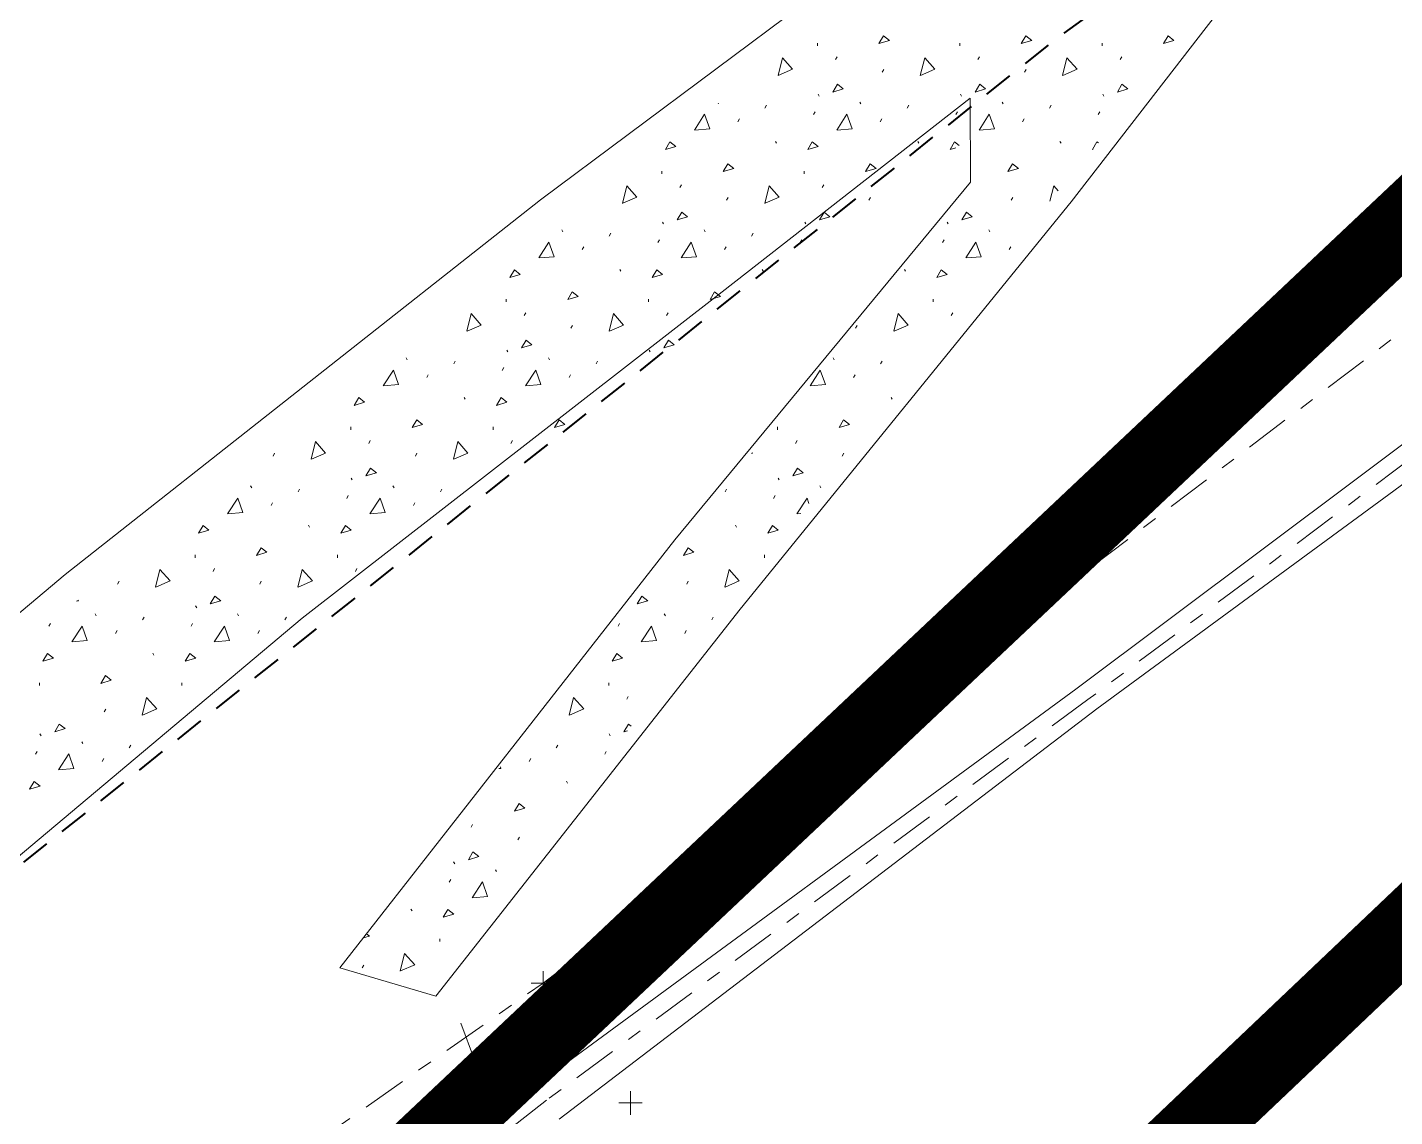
# Model space of a CAD drawing. Header units: metres. Extents: x -703672 to 3951284, y -4124475 to 4104628.
# Drawn here: x 327220.13 to 327256.99, y 4104198.22 to 4104227.59 of the extents above; entities that cross this region are included whole.
import ezdxf

# ---------------------------------------------------------------- set-up
doc = ezdxf.new("R2010")
doc.units = ezdxf.units.M
doc.header["$MEASUREMENT"] = 0
doc.linetypes.add('DGN Style 2', pattern=[1.3283826688107345, 0.7970296012864407, -0.5313530675242938])
doc.linetypes.add('DGN Style 7', pattern=[2.6567653376214695, 1.195544401929661, -0.5313530675242938, 0.3985148006432204, -0.5313530675242938])
for name, color, linetype, lineweight in [('C-ANNO-TEXT', 7, 'Continuous', 25), ('C-PROP-BASE', 2, 'CONLMT', 0), ('C-PROP-CONS(Alpha)', 7, 'DGN Style 2', 40), ('V-ANNO-PATT', 9, 'Continuous', 0), ('V-DTCH-CNTR', 252, 'DGN Style 7', 0), ('V-DTCH-TOP~', 252, 'Continuous', 0), ('V-SITE-WALK', 7, 'Continuous', 0), ('V-STRM-CULV', 3, 'CULVRT', 0)]:
    doc.layers.add(name, color=color, linetype=linetype, lineweight=lineweight)
doc.styles.add('Style-WORKING', font='WORKING.shx')
doc.linetypes.add('CONLMT', pattern='A,0.10417,-0.00902625,[2,dgnlstyle-tsaec.shx,S=4.133597883597883e-05,R=0,X=0,Y=0],-0.00902625', length=0.1222225)
doc.linetypes.add('CULVRT', pattern='A,0.10417,-0.009026500000000007,["C",Style-WORKING,S=0.0078125,R=0,X=-0.002799034118652344,Y=-0.00390625],-0.012933,["P",Style-WORKING,S=0.0078125,R=0,X=-0.002614498138427734,Y=-0.00390625],-0.009026499999999993', length=0.135156)

msp = doc.modelspace()

# ---------------------------------------------------------------- linework, layer by layer
at = {"layer": 'C-ANNO-TEXT', "color": 1, "lineweight": -2, "ltscale": 0.6, "const_width": 2}
for points in [[(327467.2386248326, 4103797.2247401), (327156.8648356255, 4103761.373978369), (326979.0661552008, 4103502.615700151), (326871.4499485465, 4103518.203972804), (326865.2079128604, 4103607.054358139), (326922.9155558757, 4103790.989934454), (327072.6458671009, 4104048.19014053), (327277.7320847269, 4104241.620140299), (327549.8820684357, 4104392.415849384)], [(327554.8350382773, 4104380.16774108), (327275.3480059607, 4104220.406195212), (327093.3818080015, 4104047.583524398), (327001.8950954843, 4103885.810832099), (326940.431142319, 4103781.08774414), (326891.8948100628, 4103650.048591174), (326879.9189725379, 4103599.019840731), (326881.1756962286, 4103522.160821603), (327011.0294437818, 4103497.589092612), (327253.4385069069, 4103456.857713948), (327544.716564442, 4103334.973178718), (327826.9203376779, 4103396.417603671), (327953.6137947738, 4102865.62848762), (328093.7569675464, 4102751.786021037), (328281.8958965763, 4102788.880219985)]]:
    msp.add_lwpolyline(points, dxfattribs=at)
at = {"layer": 'C-PROP-BASE', "linetype": 'ByBlock'}
for p, q in [((327234.0319347311, 4104202.142529525), (327234.0319347311, 4104201.507529525)), ((327234.0319347311, 4104201.824712024), (327233.7144347311, 4104201.824712024)), ((327234.0319347311, 4104201.824712024), (327234.3497522312, 4104201.824712024)), ((327236.3896234702, 4104198.910365867), (327236.3896234702, 4104198.275365867)), ((327236.3896234702, 4104198.592548366), (327236.0721234702, 4104198.592548366)), ((327236.3896234702, 4104198.592548366), (327236.7074409702, 4104198.592548366))]:
    msp.add_line(p, q, dxfattribs=at)
at = {"layer": 'C-PROP-BASE', "color": 251, "linetype": 'DGN Style 7'}
msp.add_lwpolyline([(327108.3599347307, 4104088.360029524), (327122.882934731, 4104104.208712024), (327130.3869347314, 4104112.269712024), (327155.1269347306, 4104136.681712024), (327209.6859347307, 4104184.752712024), (327234.0319347308, 4104201.824712024), (327263.0649347309, 4104223.844712024), (327317.2629347312, 4104265.886712024)], dxfattribs=at)
at = {"layer": 'C-PROP-CONS(Alpha)', "color": 9, "transparency": 33554661, "flags": 128}
msp.add_lwpolyline([(328051.3527000129, 4102748.37939936), (328033.3155557459, 4102763.759859016), (328008.635876491, 4102785.194791595), (328001.0587122234, 4102791.754994317), (327978.7635198684, 4102811.492673358), (327966.1439298082, 4102822.81362133), (327961.8799502737, 4102829.347595384), (327957.057644274, 4102838.760785415), (327950.9142166439, 4102852.447486374), (327944.9108842695, 4102882.46314165), (327922.9503158275, 4102979.617200589), (327922.1960612735, 4102984.074704956), (327896.895254712, 4103096.805002357), (327873.602682129, 4103197.996084934), (327970.2778919048, 4103222.03458913), (327945.2853782952, 4103305.343080384), (327930.2819876203, 4103330.564998057), (327883.5789010234, 4103409.045375251), (327883.5789010235, 4103409.045375251), (327870.9613363898, 4103413.475533437), (327831.8293273544, 4103476.306306486), (327799.6734495071, 4103521.613691107), (327806.6592676204, 4103526.955593927), (327784.9216440988, 4103571.617824119), (327626.2738909589, 4103555.289453546), (327612.5795421994, 4103537.316554541), (327610.912267143, 4103605.482858766), (327464.3899750119, 4103600.408329677), (327376.9287606052, 4103410.137822579), (327521.4700117525, 4103346.727226583), (327528.8281654069, 4103347.647212733), (327568.3287292437, 4103211.27215154), (327234.5934998402, 4103358.397358307), (327245.9429127203, 4103450.162797557), (327247.4057606828, 4103462.282137395), (327240.1466832621, 4103465.304146356), (327209.4846702361, 4103470.912804143), (327163.5775247305, 4103479.173001934), (327097.1773292364, 4103490.791457197), (327094.8037589096, 4103490.336329404), (327087.5669605479, 4103491.465917642), (327077.449539086, 4103494.95888159), (327074.0302851388, 4103496.139353393), (327072.3445527111, 4103496.70369043), (327040.4265800085, 4103507.290822693), (327024.6254833043, 4103509.746641063), (327005.0554566061, 4103511.621346213), (326997.3663593705, 4103513.401218432), (326987.1858611336, 4103509.176851866), (326924.9401869376, 4103516.679666858), (326868.1898380349, 4103514.452095245, -0.4874798272826256), (326842.7291952347, 4103544.504835935), (326855.8128268328, 4103607.653487044), (326872.3549334486, 4103674.829124694), (326885.7849688843, 4103716.963841686), (326897.1820855098, 4103756.392376348), (326911.8079730987, 4103792.562866542), (326942.7784593481, 4103859.495280759), (326985.0309523789, 4103937.170100313), (327038.3759761521, 4104017.339902852), (327049.9699591843, 4104031.93014326), (327093.2772874826, 4104085.216318096), (327121.0561478767, 4104115.05712215), (327147.4927338528, 4104141.109056442), (327201.0579048989, 4104189.950156559), (327247.8236230445, 4104227.241544621), (327274.2756034104, 4104246.458416275), (327310.9052788371, 4104272.189052842), (327338.7507480193, 4104290.682435896), (327394.3822770293, 4104323.718145463), (327454.7797406209, 4104356.193582261), (327554.8217139727, 4104397.588329164), (327560.1573850386, 4104391.696800068), (327629.8959608893, 4104414.015198105), (327759.0313031515, 4104448.398455133), (327757.2739255879, 4104455.165774307), (328107.0540342975, 4104542.510103815), (328119.3380608568, 4104542.510103815), (328124.6483431717, 4104536.17317302), (328129.4254646109, 4104518.549251009), (328131.921990407, 4104503.029638088), (328135.078302787, 4104500.213224401), (328154.085317786, 4104500.667789092), (328149.8985258908, 4104547.783738694), (328149.7745655841, 4104555.824714896), (328168.0966631506, 4104560.116307975), (328180.1971601305, 4104561.571233069), (328186.8764764442, 4104562.389659171), (328203.8937110046, 4104564.517264253), (328194.5649608789, 4104557.623580912), (328191.4437345657, 4104556.202444898), (328187.3603782359, 4104545.719257489), (328182.8253075863, 4104532.763466077), (328181.3393865761, 4104525.839460123), (328180.4385673145, 4104514.508980992), (328180.3416913476, 4104501.519693172), (328182.9952471908, 4104464.369911368), (328121.0450735461, 4104464.115166628), (328089.3117504606, 4104492.939601823), (327768.6929376793, 4104411.193379837), (327762.394272341, 4104435.44831491), (327630.6153729495, 4104402.081270727), (327568.961239384, 4104381.975780278), (327586.7809209799, 4104362.299684941), (327579.7950375145, 4104360.190021981), (327526.9949811692, 4104339.560635842), (327472.178603134, 4104315.449356015), (327377.0616109308, 4104262.394203749), (327337.8150383515, 4104235.453131521), (327331.8477650884, 4104234.203481648), (327216.3820695355, 4104145.337984444), (327178.5929724798, 4104112.042658567), (327136.6371358891, 4104068.619937841), (327133.1617217513, 4104062.073926368), (327081.9927725713, 4104002.304896605), (327197.9125123062, 4103949.973291562), (327165.5484697489, 4103878.060140899), (327236.1839484199, 4103839.517953459), (327385.373955234, 4103849.829860281), (327376.9496945368, 4103947.711745712), (327522.7087312953, 4103959.659207741), (327570.1209276664, 4103966.104005254), (327619.9429955619, 4103970.187781311), (327675.5802737248, 4103972.189662043), (327840.2462419602, 4103985.686872555), (327861.3262067086, 4103740.757760243), (327930.6420660896, 4103742.354851621), (327992.4427256854, 4103748.227855178), (328033.5029494578, 4103744.724846469), (328070.8848923553, 4103745.586155542), (328069.9830035489, 4103756.769478619), (328241.8330771768, 4103770.442215998), (328288.4642937218, 4103241.598537642), (328052.9743225681, 4103223.495877456), (328046.3409570817, 4103208.988679592), (328077.9633670195, 4102853.33535271), (328045.914018165, 4102815.224954779), (328124.4115326538, 4102748.37939936)], format="xyb", dxfattribs=at)
at = {"layer": 'V-ANNO-PATT', "color": 31, "linetype": 'Continuous'}
for p, q in [((327241.432895695, 4104227.164917687, 13.17975735694475), (327241.4336388743, 4104227.089925064, 13.15079575577499)), ((327245.2697418526, 4104227.164917687, 12.0490002816418), (327245.2704850319, 4104227.089925064, 12.02003868047204)), ((327249.1065880102, 4104227.164917687, 10.91824320633886), (327249.1073311894, 4104227.089925064, 10.8892816051691)), ((327241.9180384142, 4104226.722564461, 12.86723928370242), (327241.9598939816, 4104226.797650941, 12.88368257979275)), ((327245.7548845717, 4104226.722564461, 11.73648220839948), (327245.7967401392, 4104226.797650941, 11.7529255044898)), ((327249.5917307292, 4104226.722564461, 10.60572513309653), (327249.6335862968, 4104226.797650941, 10.62216842918685)), ((327243.1771702861, 4104226.380827119, 12.36518209775389), (327243.2191217748, 4104226.455913599, 12.38159712491732)), ((327247.0140164436, 4104226.380827119, 11.23442502245094), (327247.0559679323, 4104226.455913599, 11.25084004961438)), ((327238.7518791363, 4104225.549437262, 13.35071129263481), (327238.7647116526, 4104225.527187699, 13.33840178479979)), ((327241.4473411285, 4104225.789333373, 12.6482770706823), (327241.4762899389, 4104225.739307006, 12.62057185544182)), ((327242.572704921, 4104225.577214067, 12.23532165581044), (327242.6015578102, 4104225.527187699, 12.20764470949685)), ((327245.284187286, 4104225.789333373, 11.51751999537935), (327245.3131360965, 4104225.739307006, 11.48981478013887)), ((327246.4095510785, 4104225.577214067, 11.1045645805075), (327246.4384039678, 4104225.527187699, 11.0768876341939)), ((327249.1210334436, 4104225.789333373, 10.38676292007641), (327249.149982254, 4104225.739307006, 10.35905770483593)), ((327240.014992166, 4104225.414088689, 12.92658387382323), (327240.0569339002, 4104225.489081311, 12.94296580253025)), ((327241.3256934117, 4104225.239981913, 12.47357679306533), (327241.3676449003, 4104225.315068393, 12.48999182022877)), ((327243.8518383235, 4104225.414088689, 11.79582679852029), (327243.8937800577, 4104225.489081311, 11.81220872722731)), ((327245.1625395693, 4104225.239981913, 11.34281971776238), (327245.2044910579, 4104225.315068393, 11.35923474492582)), ((327247.6886844811, 4104225.414088689, 10.66506972321734), (327247.7306262153, 4104225.489081311, 10.68145165192436)), ((327248.9993857268, 4104225.239981913, 10.21206264245944), (327249.0413372155, 4104225.315068393, 10.22847766962288)), ((327239.2870182245, 4104225.048323673, 13.00093758023238), (327239.3289599587, 4104225.123316295, 13.0173195089394)), ((327243.123864382, 4104225.048323673, 11.87018050492944), (327243.1658061162, 4104225.123316295, 11.88656243363646)), ((327246.9607105395, 4104225.048323673, 10.73942342962649), (327247.0026522738, 4104225.123316295, 10.75580535833351)), ((327240.2964044301, 4104224.51492809, 12.49902569509089), (327240.3252573193, 4104224.464901723, 12.4713487487773)), ((327244.1332505877, 4104224.51492809, 11.36826861978794), (327244.1621034769, 4104224.464901723, 11.34059167347434)), ((327247.9700967452, 4104224.51492809, 10.237511544485), (327247.9989496344, 4104224.464901723, 10.2098345981714)), ((327237.2375443347, 4104223.715350937, 13.0940468635522), (327237.238287514, 4104223.640358314, 13.06508526238244)), ((327241.0743904922, 4104223.715350937, 11.96328978824926), (327241.0751336715, 4104223.640358314, 11.93432818707949)), ((327237.7226870537, 4104223.272997711, 12.78152879030988), (327237.7645426212, 4104223.348084191, 12.7979720864002)), ((327241.5595332113, 4104223.272997711, 11.65077171500693), (327241.6013887788, 4104223.348084191, 11.66721501109726)), ((327238.9818189256, 4104222.931260369, 12.27947160436134), (327239.0237704144, 4104223.006346849, 12.29588663152478)), ((327242.8186650832, 4104222.931260369, 11.1487145290584), (327242.8606165719, 4104223.006346849, 11.16512955622183)), ((327246.6555112408, 4104222.931260369, 10.01795745375545), (327246.6974627294, 4104223.006346849, 10.03437248091888)), ((327237.2519897682, 4104222.339766623, 12.56256657728975), (327237.2809385785, 4104222.289740255, 12.53486136204927)), ((327241.0888359257, 4104222.339766623, 11.43180950198681), (327241.117784736, 4104222.289740255, 11.40410428674633)), ((327244.9256820832, 4104222.339766623, 10.30105242668386), (327244.9546308936, 4104222.289740255, 10.27334721144338)), ((327234.540507403, 4104222.127647317, 13.28036823772084), (327234.5693602923, 4104222.077620949, 13.25269129140725)), ((327235.8196408056, 4104221.964521938, 12.84087338043069), (327235.8615825398, 4104222.03951456, 12.85725530913771)), ((327237.1303420513, 4104221.790415163, 12.38786629967279), (327237.1722935399, 4104221.865501643, 12.40428132683622)), ((327238.3773535605, 4104222.127647317, 12.1496111624179), (327238.4062064498, 4104222.077620949, 12.1219342161043)), ((327239.6564869631, 4104221.964521938, 11.71011630512774), (327239.6984286973, 4104222.03951456, 11.72649823383476)), ((327240.9671882088, 4104221.790415163, 11.25710922436984), (327241.0091396974, 4104221.865501643, 11.27352425153327)), ((327244.8040343663, 4104221.790415163, 10.12635214906689), (327244.845985855, 4104221.865501643, 10.14276717623033)), ((327246.0510458756, 4104222.127647317, 9.888097011812008), (327246.0798987649, 4104222.077620949, 9.86042006549841)), ((327235.0916668641, 4104221.598756922, 12.91522708683983), (327235.1336085983, 4104221.673749544, 12.93160901554685)), ((327238.9285130216, 4104221.598756922, 11.78447001153689), (327238.9704547558, 4104221.673749544, 11.80085194024391)), ((327246.6022053367, 4104221.598756922, 9.522955860930999), (327246.6441470709, 4104221.673749544, 9.539337789638019)), ((327236.1010530697, 4104221.06536134, 12.41331520169834), (327236.1299059589, 4104221.015334973, 12.38563825538475)), ((327239.9378992272, 4104221.06536134, 11.2825581263954), (327239.9667521165, 4104221.015334973, 11.2548811800818)), ((327243.7747453848, 4104221.06536134, 10.15180105109245), (327243.803598274, 4104221.015334973, 10.12412410477885)), ((327233.0421929742, 4104220.265784186, 13.00833637015965), (327233.0429361535, 4104220.190791564, 12.97937476898989)), ((327236.8790391317, 4104220.265784186, 11.87757929485671), (327236.879782311, 4104220.190791564, 11.84861769368695)), ((327244.5527314468, 4104220.265784186, 9.616065144250818), (327244.5534746261, 4104220.190791564, 9.587103543081057)), ((327233.5273356933, 4104219.823430961, 12.69581829691733), (327233.5691912608, 4104219.898517441, 12.71226159300765)), ((327237.3641818508, 4104219.823430961, 11.56506122161439), (327237.4060374183, 4104219.898517441, 11.58150451770471)), ((327245.0378741659, 4104219.823430961, 9.303547071008495), (327245.0797297334, 4104219.898517441, 9.319990367098818)), ((327234.7864675652, 4104219.481693618, 12.19376111096879), (327234.8284190539, 4104219.556780098, 12.21017613813223)), ((327242.4601598803, 4104219.481693618, 9.932246960362903), (327242.502111369, 4104219.556780098, 9.948661987526336)), ((327233.0566384077, 4104218.890199872, 12.4768560838972), (327233.0855872181, 4104218.840173505, 12.44915086865673)), ((327236.8934845653, 4104218.890199872, 11.34609900859426), (327236.9224333756, 4104218.840173505, 11.31839379335378)), ((327230.3451560425, 4104218.678080566, 13.1946577443283), (327230.3740089318, 4104218.628054199, 13.1669807980147)), ((327231.6242894452, 4104218.514955188, 12.75516288703815), (327231.6662311794, 4104218.58994781, 12.77154481574516)), ((327234.1820022001, 4104218.678080566, 12.06390066902534), (327234.2108550894, 4104218.628054199, 12.03622372271175)), ((327235.4611356027, 4104218.514955188, 11.62440581173519), (327235.5030773369, 4104218.58994781, 11.64078774044221)), ((327241.8556945152, 4104218.678080566, 9.802386518419453), (327241.8845474044, 4104218.628054199, 9.774709572105856)), ((327243.1348279177, 4104218.514955188, 9.362891661129304), (327243.1767696519, 4104218.58994781, 9.379273589836323)), ((327230.8963155036, 4104218.149190172, 12.82951659344729), (327230.9382572378, 4104218.224182794, 12.84589852215431)), ((327232.9349906908, 4104218.340848413, 12.30215580628024), (327232.9769421795, 4104218.415934893, 12.31857083344367)), ((327234.7331616611, 4104218.149190172, 11.69875951814434), (327234.7751033953, 4104218.224182794, 11.71514144685136)), ((327242.4068539762, 4104218.149190172, 9.437245367538452), (327242.4487957104, 4104218.224182794, 9.453627296245465)), ((327231.9057017093, 4104217.61579459, 12.3276047083058), (327231.9345545985, 4104217.565768222, 12.2999277619922)), ((327243.4162401818, 4104217.61579459, 8.935333482396956), (327243.4428000717, 4104217.569743922, 8.909856080798434)), ((327228.8468416138, 4104216.816217436, 12.92262587676711), (327228.8475847931, 4104216.741224813, 12.89366427559735)), ((327232.6836877713, 4104216.816217436, 11.79186880146416), (327232.6844309506, 4104216.741224813, 11.7629072002944)), ((327240.3573800864, 4104216.816217436, 9.530354650858271), (327240.3581232656, 4104216.741224813, 9.50139304968851)), ((327229.3319843328, 4104216.37386421, 12.61010780352478), (327229.3738399003, 4104216.44895069, 12.62655109961511)), ((327233.1688304904, 4104216.37386421, 11.47935072822184), (327233.2106860579, 4104216.44895069, 11.49579402431216)), ((327240.8425228054, 4104216.37386421, 9.217836577615948), (327240.8843783729, 4104216.44895069, 9.234279873706264)), ((327226.7542700472, 4104216.032126868, 13.23880769287919), (327226.7962215359, 4104216.107213348, 13.25522272004262)), ((327230.5911162047, 4104216.032126868, 12.10805061757625), (327230.6330676934, 4104216.107213348, 12.12446564473969)), ((327242.1016546774, 4104216.032126868, 8.715779391667404), (327242.1436061661, 4104216.107213348, 8.732194418830844)), ((327226.1498046821, 4104215.228513815, 13.10894725093575), (327226.1786575713, 4104215.178487448, 13.08127030462215)), ((327228.8612870472, 4104215.440633122, 12.39114559050466), (327228.8902358576, 4104215.390606754, 12.36344037526418)), ((327229.9866508396, 4104215.228513815, 11.9781901756328), (327230.0155037289, 4104215.178487448, 11.95051322931921)), ((327240.3718255198, 4104215.440633122, 8.998874364595821), (327240.4007743302, 4104215.390606754, 8.971169149355347)), ((327241.4971893122, 4104215.228513815, 8.585918949723961), (327241.5260422015, 4104215.178487448, 8.558242003410363)), ((327227.4289380847, 4104215.065388438, 12.66945239364559), (327227.4708798189, 4104215.14038106, 12.68583432235261)), ((327228.7396393304, 4104214.891281663, 12.21644531288769), (327228.7815908191, 4104214.966368143, 12.23286034005113)), ((327231.2657842422, 4104215.065388438, 11.53869531834265), (327231.3077259765, 4104215.14038106, 11.55507724704967)), ((327238.9394765573, 4104215.065388438, 9.277181167736757), (327238.9814182915, 4104215.14038106, 9.293563096443776)), ((327240.250177803, 4104214.891281663, 8.824174086978857), (327240.2921292917, 4104214.966368143, 8.84058911414229)), ((327226.7009641432, 4104214.699623423, 12.74380610005474), (327226.7429058774, 4104214.774616044, 12.76018802876176)), ((327230.5378103007, 4104214.699623423, 11.6130490247518), (327230.5797520349, 4104214.774616044, 11.62943095345882)), ((327227.7103503488, 4104214.16622784, 12.24189421491324), (327227.739203238, 4104214.116201473, 12.21421726859965)), ((327239.2208888215, 4104214.16622784, 8.84962298900441), (327239.2497417107, 4104214.116201473, 8.821946042690811)), ((327224.6514902533, 4104213.366650686, 12.83691538337456), (327224.6522334326, 4104213.291658064, 12.8079537822048)), ((327228.4883364109, 4104213.366650686, 11.70615830807161), (327228.4890795902, 4104213.291658064, 11.67719670690185)), ((327239.9988748835, 4104213.366650686, 8.313887082162779), (327239.9996180627, 4104213.291658064, 8.284925480993017)), ((327225.1366329724, 4104212.92429746, 12.52439731013224), (327225.1784885399, 4104212.99938394, 12.54084060622256)), ((327228.97347913, 4104212.92429746, 11.39364023482929), (327229.0153346974, 4104212.99938394, 11.41008353091961)), ((327222.5589186868, 4104212.582560118, 13.15309719948665), (327222.6008701755, 4104212.657646598, 13.16951222665008)), ((327226.3957648444, 4104212.582560118, 12.0223401241837), (327226.437716333, 4104212.657646598, 12.03875515134713)), ((327237.9063033169, 4104212.582560118, 8.630068898274864), (327237.9482548056, 4104212.657646598, 8.646483925438297)), ((327224.6659356868, 4104211.991066372, 12.30543509711212), (327224.6948844972, 4104211.941040005, 12.27772988187164)), ((327220.7074418124, 4104211.441714913, 13.2614918947981), (327220.749393301, 4104211.516801393, 13.27790692196153)), ((327221.9544533217, 4104211.778947066, 13.0232367575432), (327221.983306211, 4104211.728920699, 12.9955598112296)), ((327223.2335867243, 4104211.615821688, 12.58374190025305), (327223.2755284585, 4104211.69081431, 12.60012382896007)), ((327224.5442879699, 4104211.441714913, 12.13073481949515), (327224.5862394586, 4104211.516801393, 12.14714984665859)), ((327225.7912994793, 4104211.778947066, 11.89247968224026), (327225.8201523685, 4104211.728920699, 11.86480273592666)), ((327227.0704328818, 4104211.615821688, 11.45298482495011), (327227.112374616, 4104211.69081431, 11.46936675365712)), ((327236.0548264426, 4104211.441714913, 8.73846359358631), (327236.0967779313, 4104211.516801393, 8.754878620749743)), ((327237.3018379518, 4104211.778947066, 8.500208456331421), (327237.3306908411, 4104211.728920699, 8.472531510017824)), ((327238.5809713544, 4104211.615821688, 8.060713599041264), (327238.6229130886, 4104211.69081431, 8.077095527748284)), ((327222.5056127827, 4104211.250056672, 12.6580956066622), (327222.5475545169, 4104211.325049294, 12.67447753536921)), ((327226.3424589402, 4104211.250056672, 11.52733853135925), (327226.3844006745, 4104211.325049294, 11.54372046006627)), ((327237.8529974128, 4104211.250056672, 8.135067305450413), (327237.8949391471, 4104211.325049294, 8.151449234157432)), ((327223.5149989884, 4104210.71666109, 12.1561837215207), (327223.5438518776, 4104210.666634723, 12.12850677520711)), ((327220.4561388929, 4104209.917083936, 12.75120488998202), (327220.4568820721, 4104209.842091314, 12.72224328881226)), ((327224.2929850504, 4104209.917083936, 11.62044781467907), (327224.2937282297, 4104209.842091314, 11.59148621350931)), ((327235.8035235231, 4104209.917083936, 8.228176588770232), (327235.8042667023, 4104209.842091314, 8.19921498760047)), ((327236.2886662421, 4104209.47473071, 7.915658515527916), (327236.3305218096, 4104209.54981719, 7.932101811618232)), ((327222.2004134839, 4104209.132993368, 11.93662963079115), (327222.2423649726, 4104209.208079848, 11.95304465795459)), ((327220.4705843264, 4104208.541499622, 12.21972460371957), (327220.4995331367, 4104208.491473255, 12.1920193884791)), ((327221.5959481188, 4104208.329380316, 11.80676918884771), (327221.624801008, 4104208.279353949, 11.77909224253411)), ((327222.8750815213, 4104208.166254938, 11.36727433155756), (327222.9170232555, 4104208.24124756, 11.38365626026458)), ((327234.385619994, 4104208.166254938, 7.975003105648717), (327234.4275617282, 4104208.24124756, 7.991385034355737)), ((327235.8179689565, 4104208.541499622, 7.696696302507782), (327235.846917767, 4104208.491473255, 7.668991087267301)), ((327220.3489366095, 4104207.992148162, 12.04502432610261), (327220.3908880982, 4104208.067234642, 12.06143935326604)), ((327235.6963212398, 4104207.992148162, 7.521996024890818), (327235.7382727284, 4104208.067234642, 7.538411052054251))]:
    msp.add_line(p, q, dxfattribs=at)
at = {"layer": 'V-ANNO-PATT', "linetype": 'Continuous'}
for p, q in [((327222.1471075799, 4104207.800489922, 11.4416280379667), (327222.1890493141, 4104207.875482543, 11.45800996667372)), ((327233.6576460525, 4104207.800489922, 8.049356812057866), (327233.6995877867, 4104207.875482543, 8.065738740764886)), ((327234.6670322582, 4104207.267094339, 7.54744492691637), (327234.6958851474, 4104207.217067972, 7.519767980602779)), ((327232.0933148817, 4104206.02516396, 7.829948022135362), (327232.1351704492, 4104206.10025044, 7.846391318225685)), ((327233.3524467536, 4104205.683426618, 7.327890836186825), (327233.3943982424, 4104205.758513098, 7.344305863350257)), ((327231.6226175961, 4104205.091932871, 7.610985809115235), (327231.6515664065, 4104205.041906504, 7.583280593874761)), ((327232.7479813885, 4104204.879813565, 7.198030394243375), (327232.7768342778, 4104204.829787198, 7.170353447929784)), ((327231.5009698793, 4104204.542581412, 7.436285531498271), (327231.5429213679, 4104204.617667892, 7.452700558661704)), ((327230.4716808977, 4104203.817527589, 7.46173443352383), (327230.5005337869, 4104203.767501222, 7.434057487210232)), ((327231.2496669597, 4104203.017950435, 6.925998526682193), (327231.250410139, 4104202.942957813, 6.897036925512431)), ((327229.1570953932, 4104202.233859867, 7.242180342794278), (327229.1990468819, 4104202.308946347, 7.258595369957717))]:
    msp.add_line(p, q, dxfattribs=at)
at = {"layer": 'V-ANNO-PATT', "color": 31, "linetype": 'Continuous', "extrusion": (0.2653267760600693, -0.3450589891653407, 0.9002977262560221), "flags": 128}
for points, elevation in [([(2761198.202644484, 2749608.674048682), (2761198.427805489, 2749608.773691902), (2761198.476346448, 2749608.557063707), (2761198.202644484, 2749608.674048682)], -1329362.696742359), ([(2761201.244260428, 2749606.076247218), (2761201.469421433, 2749606.17589044), (2761201.517962393, 2749605.959262243), (2761201.244260428, 2749606.076247218)], -1329362.696742361), ([(2761204.285876372, 2749603.478445754), (2761204.511037378, 2749603.578088975), (2761204.559578337, 2749603.361460778), (2761204.285876372, 2749603.478445754)], -1329362.696742364), ([(2761194.940702738, 2749607.461494888), (2761195.165863743, 2749607.561138108), (2761195.214404702, 2749607.344509912), (2761194.940702738, 2749607.461494888)], -1329362.696742356), ([(2761192.774103609, 2749608.477137376), (2761192.999264615, 2749608.576780599), (2761193.047805573, 2749608.360152401), (2761192.774103609, 2749608.477137376)], -1329362.696742356), ([(2761195.815719554, 2749605.879335911), (2761196.040880559, 2749605.978979134), (2761196.089421518, 2749605.762350937), (2761195.815719554, 2749605.879335911)], -1329362.696742358), ([(2761198.857335498, 2749603.281534447), (2761199.082496503, 2749603.38117767), (2761199.131037462, 2749603.164549471), (2761198.857335498, 2749603.281534447)], -1329362.696742361), ([(2761189.512161862, 2749607.264583581), (2761189.737322868, 2749607.364226803), (2761189.785863827, 2749607.147598606), (2761189.512161862, 2749607.264583581)], -1329362.696742354), ([(2761195.59539375, 2749602.068980654), (2761195.820554756, 2749602.168623873), (2761195.869095716, 2749601.951995678), (2761195.59539375, 2749602.068980654)], -1329362.69674236), ([(2761187.345562734, 2749608.280226071), (2761187.570723739, 2749608.379869291), (2761187.619264699, 2749608.163241096), (2761187.345562734, 2749608.280226071)], -1329362.696742353), ([(2761190.387178678, 2749605.682424607), (2761190.612339684, 2749605.782067826), (2761190.660880643, 2749605.565439633), (2761190.387178678, 2749605.682424607)], -1329362.696742356), ([(2761181.042005043, 2749609.66547374), (2761181.267166049, 2749609.76511696), (2761181.315707007, 2749609.548488766), (2761181.042005043, 2749609.66547374)], -1329362.696742349), ([(2761184.083620988, 2749607.067672275), (2761184.308781995, 2749607.167315496), (2761184.357322953, 2749606.950687301), (2761184.083620988, 2749607.067672275)], -1329362.696742351), ([(2761181.917021859, 2749608.083314765), (2761182.142182865, 2749608.182957987), (2761182.190723824, 2749607.966329791), (2761181.917021859, 2749608.083314765)], -1329362.696742349), ([(2761184.958637803, 2749605.485513301), (2761185.183798809, 2749605.585156522), (2761185.232339768, 2749605.368528326), (2761184.958637803, 2749605.485513301)], -1329362.696742352), ([(2761191.041869692, 2749600.289910372), (2761191.267030697, 2749600.389553593), (2761191.315571656, 2749600.172925397), (2761191.041869692, 2749600.289910372)], -1329362.696742358), ([(2761175.61346417, 2749609.468562436), (2761175.838625175, 2749609.568205655), (2761175.887166134, 2749609.351577459), (2761175.61346417, 2749609.468562436)], -1329362.696742347), ([(2761178.655080114, 2749606.870760971), (2761178.880241119, 2749606.970404191), (2761178.928782077, 2749606.753775995), (2761178.655080114, 2749606.870760971)], -1329362.696742349), ([(2761187.779927947, 2749599.077356577), (2761188.005088952, 2749599.1769998), (2761188.05362991, 2749598.960371602), (2761187.779927947, 2749599.077356577)], -1329362.696742357), ([(2761176.488480984, 2749607.88640346), (2761176.71364199, 2749607.986046681), (2761176.762182949, 2749607.769418486), (2761176.488480984, 2749607.88640346)], -1329362.696742347), ([(2761185.613328817, 2749600.092999067), (2761185.838489824, 2749600.192642288), (2761185.887030782, 2749599.976014093), (2761185.613328817, 2749600.092999067)], -1329362.696742356), ([(2761170.184923294, 2749609.27165113), (2761170.4100843, 2749609.371294351), (2761170.458625259, 2749609.154666156), (2761170.184923294, 2749609.27165113)], -1329362.696742343), ([(2761173.226539239, 2749606.673849666), (2761173.451700244, 2749606.773492887), (2761173.500241203, 2749606.556864689), (2761173.226539239, 2749606.673849666)], -1329362.696742346), ([(2761182.351387071, 2749598.880445272), (2761182.576548077, 2749598.980088493), (2761182.625089036, 2749598.763460297), (2761182.351387071, 2749598.880445272)], -1329362.696742353), ([(2761171.05994011, 2749607.689492155), (2761171.285101116, 2749607.789135376), (2761171.333642075, 2749607.572507179), (2761171.05994011, 2749607.689492155)], -1329362.696742345)]:
    msp.add_lwpolyline(points, dxfattribs=dict(at, elevation=elevation))
at = {"layer": 'V-ANNO-PATT', "color": 31, "linetype": 'Continuous', "extrusion": (0.2653267761598677, -0.3450589890692954, 0.9002977262634221), "elevation": -1329362.696315506, "flags": 128}
msp.add_lwpolyline([(2761195.52400595, 2749609.760694008), (2761195.907134452, 2749610.100877725), (2761195.935663419, 2749609.644635839), (2761195.532265654, 2749609.757584781)], dxfattribs=at)
at = {"layer": 'V-ANNO-PATT', "color": 31, "linetype": 'Continuous', "extrusion": (0.2653267761598727, -0.3450589890692912, 0.9002977262634221), "flags": 128}
for points, elevation in [([(2761198.565621939, 2749607.162892506), (2761198.94875044, 2749607.503076223), (2761198.977279406, 2749607.046834336), (2761198.573881642, 2749607.159783278)], -1329362.696315489), ([(2761201.607237883, 2749604.56509104), (2761201.990366385, 2749604.905274758), (2761202.01889535, 2749604.449032871), (2761201.615497587, 2749604.561981814)], -1329362.696315491), ([(2761193.137081063, 2749606.9659812), (2761193.520209565, 2749607.306164919), (2761193.548738532, 2749606.849923032), (2761193.145340767, 2749606.962871973)], -1329362.696315487), ([(2761187.708540189, 2749606.769069897), (2761188.09166869, 2749607.109253614), (2761188.120197658, 2749606.653011729), (2761187.716799892, 2749606.765960671)], -1329362.696315486), ([(2761193.791772075, 2749601.573466967), (2761194.174900576, 2749601.913650684), (2761194.203429544, 2749601.457408797), (2761193.800031779, 2749601.570357738)], -1329362.696315489), ([(2761179.238383371, 2749609.169960058), (2761179.621511872, 2749609.510143774), (2761179.650040839, 2749609.053901888), (2761179.246643073, 2749609.166850831)], -1329362.696315481), ([(2761182.279999314, 2749606.572158593), (2761182.663127816, 2749606.912342311), (2761182.691656783, 2749606.456100425), (2761182.288259017, 2749606.569049366)], -1329362.696315484), ([(2761173.809842496, 2749608.973048755), (2761174.192970999, 2749609.313232471), (2761174.221499966, 2749608.856990586), (2761173.818102201, 2749608.969939527)], -1329362.69631548), ([(2761176.851458439, 2749606.375247288), (2761177.234586941, 2749606.715431005), (2761177.263115908, 2749606.25918912), (2761176.859718144, 2749606.372138063)], -1329362.696315482), ([(2761185.97630627, 2749598.581842894), (2761186.359434771, 2749598.92202661), (2761186.387963738, 2749598.465784725), (2761185.984565973, 2749598.578733666)], -1329362.696315488), ([(2761171.422917565, 2749606.178335985), (2761171.806046067, 2749606.518519703), (2761171.834575033, 2749606.062277816), (2761171.43117727, 2749606.17522676)], -1329362.69631548), ([(2761180.547765395, 2749598.384931589), (2761180.930893896, 2749598.725115306), (2761180.959422864, 2749598.268873419), (2761180.556025099, 2749598.381822363)], -1329362.696315487)]:
    msp.add_lwpolyline(points, dxfattribs=dict(at, elevation=elevation))
at = {"layer": 'V-ANNO-PATT', "color": 31, "linetype": 'Continuous', "extrusion": (0.2653267767861469, -0.3450589883311567, 0.9002977263617592), "flags": 128}
for points, elevation in [([(2761196.428400755, 2749608.362189354), (2761196.653637802, 2749608.46176763), (2761196.702178761, 2749608.245139434), (2761196.428400755, 2749608.362189354)], -1329362.693081072), ([(2761199.470016693, 2749605.764387884), (2761199.695253739, 2749605.863966158), (2761199.743794699, 2749605.647337963), (2761199.470016693, 2749605.764387884)], -1329362.693081072), ([(2761202.511632632, 2749603.166586412), (2761202.736869678, 2749603.266164688), (2761202.785410638, 2749603.049536492), (2761202.511632632, 2749603.166586412)], -1329362.693081072), ([(2761190.99985988, 2749608.165278062), (2761191.225096927, 2749608.264856337), (2761191.273637886, 2749608.04822814), (2761190.99985988, 2749608.165278062)], -1329362.693081076), ([(2761194.041475818, 2749605.56747659), (2761194.266712865, 2749605.667054865), (2761194.315253824, 2749605.450426669), (2761194.041475818, 2749605.56747659)], -1329362.693081076), ([(2761197.083091758, 2749602.969675119), (2761197.308328804, 2749603.069253395), (2761197.356869763, 2749602.852625198), (2761197.083091758, 2749602.969675119)], -1329362.693081076), ([(2761185.571319006, 2749607.968366769), (2761185.796556052, 2749608.067945043), (2761185.84509701, 2749607.851316848), (2761185.571319006, 2749607.968366769)], -1329362.69308108), ([(2761188.612934943, 2749605.370565296), (2761188.83817199, 2749605.470143572), (2761188.886712948, 2749605.253515376), (2761188.612934943, 2749605.370565296)], -1329362.693081079), ([(2761180.14277813, 2749607.771455474), (2761180.368015177, 2749607.871033751), (2761180.416556136, 2749607.654405554), (2761180.14277813, 2749607.771455474)], -1329362.693081082), ([(2761189.267625944, 2749599.97805106), (2761189.492862992, 2749600.077629336), (2761189.54140395, 2749599.86100114), (2761189.267625944, 2749599.97805106)], -1329362.693081082), ([(2761174.714237255, 2749607.574544181), (2761174.939474302, 2749607.674122457), (2761174.988015261, 2749607.45749426), (2761174.714237255, 2749607.574544181)], -1329362.693081086), ([(2761183.83908507, 2749599.781139768), (2761184.064322116, 2749599.880718043), (2761184.112863075, 2749599.664089847), (2761183.83908507, 2749599.781139768)], -1329362.693081086), ([(2761169.285696379, 2749607.377632888), (2761169.510933427, 2749607.477211165), (2761169.559474385, 2749607.260582967), (2761169.285696379, 2749607.377632888)], -1329362.693081089)]:
    msp.add_lwpolyline(points, dxfattribs=dict(at, elevation=elevation))
at = {"layer": 'V-ANNO-PATT', "color": 31, "linetype": 'Continuous', "extrusion": (0.2653267763748129, -0.3450589890682731, 0.9002977262004672), "flags": 128}
for points, elevation in [([(2761192.841538618, 2749609.990071828), (2761193.31795462, 2749610.178644555), (2761193.188754325, 2749609.740205478), (2761192.848306214, 2749609.984291719)], -1329362.696240971), ([(2761181.984456869, 2749609.596249224), (2761182.46087287, 2749609.784821951), (2761182.331672576, 2749609.346382874), (2761181.991224464, 2749609.590469116)], -1329362.696240969), ([(2761176.555915993, 2749609.399337922), (2761177.032331996, 2749609.587910649), (2761176.9031317, 2749609.149471574), (2761176.562683588, 2749609.393557814)], -1329362.696240968), ([(2761179.597531937, 2749606.801536457), (2761180.073947938, 2749606.990109183), (2761179.944747643, 2749606.551670106), (2761179.60429953, 2749606.795756347)], -1329362.696240969), ([(2761171.127375118, 2749609.202426621), (2761171.60379112, 2749609.390999347), (2761171.474590826, 2749608.952560269), (2761171.134142714, 2749609.196646512)], -1329362.696240967), ([(2761174.16899106, 2749606.604625154), (2761174.645407062, 2749606.79319788), (2761174.516206767, 2749606.354758803), (2761174.175758656, 2749606.598845045)], -1329362.696240969)]:
    msp.add_lwpolyline(points, dxfattribs=dict(at, elevation=elevation))
at = {"layer": 'V-ANNO-PATT', "color": 31, "linetype": 'Continuous', "extrusion": (0.2653267763748128, -0.345058989068276, 0.9002977262004663), "flags": 128}
for points, elevation in [([(2761195.883154545, 2749607.392270369), (2761196.359570548, 2749607.580843097), (2761196.230370252, 2749607.14240402), (2761195.889922142, 2749607.386490262)], -1329362.696240985), ([(2761198.924770488, 2749604.794468903), (2761199.40118649, 2749604.983041632), (2761199.271986196, 2749604.544602554), (2761198.931538084, 2749604.788688796)], -1329362.696240986), ([(2761190.454613672, 2749607.195359068), (2761190.931029674, 2749607.383931795), (2761190.801829379, 2749606.945492719), (2761190.461381268, 2749607.18957896)], -1329362.696240984), ([(2761196.537845557, 2749601.999756136), (2761197.014261559, 2749602.188328862), (2761196.885061264, 2749601.749889785), (2761196.544613153, 2749601.993976028)], -1329362.696240987), ([(2761185.026072797, 2749606.998447767), (2761185.502488799, 2749607.187020492), (2761185.373288503, 2749606.748581417), (2761185.032840393, 2749606.992667658)], -1329362.696240983), ([(2761191.109304682, 2749601.802844832), (2761191.585720684, 2749601.99141756), (2761191.456520388, 2749601.552978483), (2761191.116072277, 2749601.797064726)], -1329362.696240986), ([(2761183.293838874, 2749598.811220763), (2761183.770254877, 2749598.99979349), (2761183.641054581, 2749598.561354412), (2761183.30060647, 2749598.805440654)], -1329362.696240985)]:
    msp.add_lwpolyline(points, dxfattribs=dict(at, elevation=elevation))
at = {"layer": 'V-ANNO-PATT', "color": 31, "linetype": 'Continuous', "extrusion": (0.2653267760600644, -0.3450589891653383, 0.9002977262560244), "flags": 128}
for points, elevation in [([(2761191.899086779, 2749610.059296374), (2761192.124247785, 2749610.158939596), (2761192.172788743, 2749609.942311399), (2761191.899086779, 2749610.059296374)], -1329362.696742345), ([(2761186.470545904, 2749609.86238507), (2761186.69570691, 2749609.962028289), (2761186.744247869, 2749609.745400094), (2761186.470545904, 2749609.86238507)], -1329362.696742342)]:
    msp.add_lwpolyline(points, dxfattribs=dict(at, elevation=elevation))
at = {"layer": 'V-ANNO-PATT', "color": 31, "linetype": 'Continuous', "extrusion": (0.2653267758137906, -0.3450589890438055, 0.900297726375184), "elevation": -1329362.696324142, "flags": 128}
msp.add_lwpolyline([(2761197.981468624, 2749604.864749259), (2761198.206629628, 2749604.96439248), (2761198.244474415, 2749604.79549908)], dxfattribs=at)
at = {"layer": 'V-ANNO-PATT', "color": 31, "linetype": 'Continuous', "extrusion": (0.2653267739968492, -0.3450589881471695, 0.9002977272543105), "elevation": -1329362.693238737, "flags": 128}
msp.add_lwpolyline([(2761201.016813202, 2749602.274737339), (2761201.241974207, 2749602.374380562), (2761201.253718311, 2749602.321969066)], dxfattribs=at)
at = {"layer": 'V-ANNO-PATT', "color": 31, "linetype": 'Continuous', "extrusion": (0.1640186503600566, 0.04861864786195379, 0.9852583972817186), "elevation": 253226.9856646275, "flags": 128}
msp.add_lwpolyline([(3841985.743933765, -1458344.437407527), (3841985.743933765, -1458344.273701622)], dxfattribs=at)
at = {"layer": 'V-ANNO-PATT', "color": 31, "linetype": 'Continuous', "extrusion": (0.1640186501588369, 0.04861864780329221, 0.9852583973181109), "elevation": 253226.5005844433, "flags": 128}
msp.add_lwpolyline([(3841984.653499122, -1458348.108600779), (3841984.653499121, -1458348.091624546)], dxfattribs=at)
at = {"layer": 'V-ANNO-PATT', "color": 31, "linetype": 'Continuous', "extrusion": (0.2653267761598736, -0.3450589890692938, 0.9002977262634208), "flags": 128}
for points, elevation in [([(2761190.095465118, 2749609.563782668), (2761190.47859362, 2749609.903966384), (2761190.507122586, 2749609.447724499), (2761190.103724822, 2749609.560673441)], -1329362.696315494), ([(2761184.666924244, 2749609.366871363), (2761185.050052743, 2749609.70705508), (2761185.078581712, 2749609.250813195), (2761184.675183948, 2749609.363762138)], -1329362.696315492)]:
    msp.add_lwpolyline(points, dxfattribs=dict(at, elevation=elevation))
at = {"layer": 'V-ANNO-PATT', "color": 31, "linetype": 'Continuous', "extrusion": (0.2653267764180117, -0.3450589892821634, 0.900297726105758), "elevation": -1329362.697104692, "flags": 128}
msp.add_lwpolyline([(2761199.269082277, 2749601.812305409), (2761199.603966832, 2749602.109652831), (2761199.616599979, 2749601.907620612)], dxfattribs=at)
at = {"layer": 'V-ANNO-PATT', "color": 31, "linetype": 'Continuous', "extrusion": (0.2653267763748158, -0.3450589890682748, 0.9002977262004658), "elevation": -1329362.696240976, "flags": 128}
msp.add_lwpolyline([(2761187.412997754, 2749609.793160518), (2761187.889413756, 2749609.981733245), (2761187.760213461, 2749609.543294168), (2761187.41976535, 2749609.78738041)], dxfattribs=at)
at = {"layer": 'V-ANNO-PATT', "color": 31, "linetype": 'Continuous', "extrusion": (0.2653267771063756, -0.3450589963358512, 0.9002977231994086), "elevation": -1329362.725829315, "flags": 128}
msp.add_lwpolyline([(2761188.747971869, 2749601.289783473), (2761188.74907441, 2749601.272151357), (2761188.716566416, 2749601.2812534)], dxfattribs=at)
at = {"layer": 'V-ANNO-PATT', "color": 31, "linetype": 'Continuous', "extrusion": (0.2653267755575449, -0.3450589886206584, 0.9002977266128827), "elevation": -1329362.694671307, "flags": 128}
msp.add_lwpolyline([(2761188.71974837, 2749599.011533446), (2761189.196164371, 2749599.200106174), (2761189.149080062, 2749599.040326342)], dxfattribs=at)
at = {"layer": 'V-ANNO-PATT', "color": 31, "linetype": 'Continuous', "extrusion": (0.252764396999025, 0.02085494941868104, 0.9673030707562463), "elevation": 168316.2305034421, "flags": 128}
msp.add_lwpolyline([(4063407.332206646, -641914.0741461107), (4063407.332206645, -641913.9731931968)], dxfattribs=at)
at = {"layer": 'V-ANNO-PATT', "color": 31, "linetype": 'Continuous', "extrusion": (0.2653267748769285, -0.3450589839344895, 0.9002977286095447), "elevation": -1329362.675660938, "flags": 128}
msp.add_lwpolyline([(2761171.949688273, 2749610.077348371), (2761171.954584274, 2749610.055498531), (2761171.907423364, 2749610.075661514)], dxfattribs=at)
at = {"layer": 'V-ANNO-PATT', "color": 31, "linetype": 'Continuous', "extrusion": (0.2653267762146001, -0.3450589880488276, 0.9002977266384086), "elevation": -1329362.692109379, "flags": 128}
msp.add_lwpolyline([(2761181.450188568, 2749596.988876664), (2761181.675425614, 2749597.088454939), (2761181.697490167, 2749596.989985435)], dxfattribs=at)
at = {"layer": 'V-ANNO-PATT', "color": 31, "linetype": 'Continuous', "extrusion": (0.1640616167211955, 0.04861480024896578, 0.9852514334501528), "elevation": 253219.6736075688, "flags": 128}
msp.add_lwpolyline([(3842110.711271173, -1457970.215743867), (3842110.711271173, -1457970.112351669)], dxfattribs=at)
at = {"layer": 'V-ANNO-PATT', "linetype": 'Continuous', "extrusion": (0.2653267763748129, -0.3450589890682731, 0.9002977262004672), "elevation": -1329362.696240968, "flags": 128}
msp.add_lwpolyline([(2761168.740450188, 2749606.407713853), (2761169.216866189, 2749606.596286579), (2761169.087665894, 2749606.157847502), (2761168.747217781, 2749606.401933743)], dxfattribs=at)
at = {"layer": 'V-ANNO-PATT', "linetype": 'Continuous', "extrusion": (0.2653267760321424, -0.3450589887941677, 0.9002977264065127), "elevation": -1329362.695228118, "flags": 128}
msp.add_lwpolyline([(2761178.225756142, 2749598.413097195), (2761178.211780049, 2749598.365669553), (2761178.167643863, 2749598.397313248)], dxfattribs=at)
at = {"layer": 'V-ANNO-PATT', "linetype": 'Continuous', "extrusion": (0.2653267760600693, -0.3450589891653407, 0.9002977262560221), "flags": 128}
for points, elevation in [([(2761167.797998364, 2749606.47693836), (2761168.02315937, 2749606.576581578), (2761168.071700328, 2749606.359953383), (2761167.797998364, 2749606.47693836)], -1329362.696742343), ([(2761177.797863013, 2749597.101374992), (2761178.023024017, 2749597.201018212), (2761178.071564977, 2749596.984390017), (2761177.797863013, 2749597.101374992)], -1329362.696742352), ([(2761174.535921265, 2749595.888821196), (2761174.761082272, 2749595.988464418), (2761174.80962323, 2749595.771836222), (2761174.535921265, 2749595.888821196)], -1329362.696742351)]:
    msp.add_lwpolyline(points, dxfattribs=dict(at, elevation=elevation))
at = {"layer": 'V-ANNO-PATT', "linetype": 'Continuous', "extrusion": (0.2653267767861469, -0.3450589883311567, 0.9002977263617592), "elevation": -1329362.693081092, "flags": 128}
msp.add_lwpolyline([(2761176.023619258, 2749596.78951571), (2761176.248856305, 2749596.889093986), (2761176.297397263, 2749596.672465789), (2761176.023619258, 2749596.78951571)], dxfattribs=at)
at = {"layer": 'V-ANNO-PATT', "linetype": 'Continuous', "extrusion": (0.2653267763748128, -0.345058989068276, 0.9002977262004663), "elevation": -1329362.696240984, "flags": 128}
msp.add_lwpolyline([(2761175.478373068, 2749595.819596692), (2761175.95478907, 2749596.008169419), (2761175.825588773, 2749595.569730343), (2761175.485140663, 2749595.813816585)], dxfattribs=at)
at = {"layer": 'V-ANNO-PATT', "linetype": 'Continuous', "extrusion": (0.2653267759587517, -0.3450589898505029, 0.9002977260232778), "elevation": -1329362.699587549, "flags": 128}
msp.add_lwpolyline([(2761172.616215488, 2749596.893660202), (2761172.639530131, 2749596.789611808), (2761172.481623986, 2749596.857103639)], dxfattribs=at)
at = {"layer": 'V-ANNO-PATT', "linetype": 'Continuous', "extrusion": (0.2653267761598727, -0.3450589890692912, 0.9002977262634221), "elevation": -1329362.696315484, "flags": 128}
msp.add_lwpolyline([(2761172.732299589, 2749595.393307515), (2761173.11542809, 2749595.733491233), (2761173.143957058, 2749595.277249347), (2761172.740559293, 2749595.390198288)], dxfattribs=at)
at = {"layer": 'V-DTCH-CNTR'}
msp.add_line((327248.7196106115, 4104209.466193408, 5.906476053018636), (327234.1302225291, 4104198.668053919, 6.046742315244352), dxfattribs=at)
msp.add_line((327248.7196106115, 4104209.466193408, 5.906476053018636), (327234.1302225291, 4104198.668053919, 6.046742315244352), dxfattribs=at)
msp.add_polyline3d([(327322.9444243818, 4104260.010292299, 6.281924717944257), (327307.3941303128, 4104253.424674056, 6.330526566629871), (327280.6524594419, 4104233.504907955, 5.95062858114899), (327263.8375994513, 4104220.749495436, 5.989747216727046), (327248.7196106115, 4104209.466193408, 5.906476053018636)], dxfattribs=at)
msp.add_polyline3d([(327322.9444243818, 4104260.010292299, 6.281924717944257), (327307.3941303128, 4104253.424674056, 6.330526566629871), (327280.6524594419, 4104233.504907955, 5.95062858114899), (327263.8375994513, 4104220.749495436, 5.989747216727046), (327248.7196106115, 4104209.466193408, 5.906476053018636)], dxfattribs=at)
at = {"layer": 'V-DTCH-TOP~', "linetype": 'Continuous'}
msp.add_line((327231.8198263374, 4104200.740433592, 7.458534960789748), (327232.185591312, 4104199.756712233, 7.331552383386679), dxfattribs=at)
msp.add_line((327231.8198263374, 4104200.740433592, 7.458534960789748), (327232.185591312, 4104199.756712233, 7.331552383386679), dxfattribs=at)
at = {"layer": 'V-DTCH-TOP~'}
for points in [[(327322.7634223489, 4104260.393017004, 6.686690508582558), (327307.8108984261, 4104254.251090016, 6.513529361643364), (327291.7499356391, 4104242.243288098, 6.550323279210005), (327280.1842404269, 4104233.569138137, 6.377703386577977), (327263.5855868288, 4104221.127071733, 6.299413290590309), (327248.3969020745, 4104209.746945721, 6.174693241424052), (327233.8513915588, 4104199.075105795, 6.328588964243153)], [(327323.0908073825, 4104259.277587376, 6.915629021628597), (327307.7624686272, 4104253.21521137, 6.496185543708975), (327292.462830303, 4104241.4716049, 6.53854647004659), (327280.7605483013, 4104232.915585206, 6.384923186523466), (327264.1670174471, 4104220.379681716, 6.272336271409138), (327248.9599169837, 4104209.21374741, 5.997891413540593), (327234.4639051359, 4104198.154675368, 6.45083407943315)]]:
    msp.add_polyline3d(points, dxfattribs=at)
at = {"layer": 'V-SITE-WALK', "color": 31, "linetype": 'Continuous'}
msp.add_line((327238.8624310574, 4104220.459182882, 11.82411997841409), (327245.5480666769, 4104225.685528695, 11.60882526173587), dxfattribs=at)
msp.add_line((327238.8624310574, 4104220.459182882, 11.82411997841409), (327245.5480666769, 4104225.685528695, 11.60882526173587), dxfattribs=at)
at = {"layer": 'V-SITE-WALK', "linetype": 'Continuous'}
msp.add_line((327228.5584934017, 4104202.236879824, 7.449652648250598), (327231.1425512877, 4104201.470360754, 7.47144557334876), dxfattribs=at)
msp.add_line((327228.5584934017, 4104202.236879824, 7.449652648250598), (327231.1425512877, 4104201.470360754, 7.47144557334876), dxfattribs=at)
at = {"layer": 'V-SITE-WALK', "linetype": 'Continuous', "extrusion": (-0.1010767036463833, 0.12268413990957, 0.9872852180573911), "elevation": 470458.2052934601, "flags": 128}
msp.add_lwpolyline([(-2862273.225157815, -2921918.571528055), (-2862287.785417947, -2921918.704338484), (-2862302.121489569, -2921918.289957593)], dxfattribs=at)
msp.add_lwpolyline([(-2862273.225157815, -2921918.571528055), (-2862287.785417947, -2921918.704338484), (-2862302.121489569, -2921918.289957593)], dxfattribs=at)
at = {"layer": 'V-SITE-WALK', "linetype": 'Continuous'}
for points in [[(327025.5763303137, 4104007.689384393, 11.56978330707999), (327027.3510475418, 4104010.303411468, 11.20659303107634), (327036.6712587727, 4104022.764368912, 11.34414598812489), (327045.5793643889, 4104034.444239344, 11.45473102100501), (327055.0284339557, 4104046.6314904, 11.46199422440005), (327067.8193038316, 4104062.616662628, 11.39036517277764), (327077.0877349966, 4104073.588814859, 11.43833313022276), (327087.8181487605, 4104086.489531283, 11.38609346461728), (327098.5583612279, 4104098.831568105, 11.38268073556882), (327109.7221317494, 4104111.013937793, 11.53772426838965), (327121.5959526721, 4104123.250389616, 11.44478700107143), (327133.566022297, 4104134.898686811, 11.39828997478176), (327145.180264328, 4104145.975033139, 11.53558431345645), (327152.9070011778, 4104153.264410166, 11.53209288621844), (327167.9130922064, 4104166.742851114, 11.60118795063622), (327180.9570968763, 4104178.570268781, 11.4700125868198), (327191.9682879383, 4104188.420696734, 11.57791033444992), (327200.4985381368, 4104195.537368318, 11.71758538689247), (327195.0520233655, 4104191.03030723, 11.63565187794129), (327207.9602692476, 4104201.752253171, 11.71681738378889), (327221.1516966908, 4104212.840622319, 11.74585752888684), (327233.9681162302, 4104222.941524051, 11.80955882200294), (327250.5053943747, 4104235.280005324, 11.85303256885654)], [(327025.5763303137, 4104007.689384393, 11.56978330707999), (327027.3510475418, 4104010.303411468, 11.20659303107634), (327036.6712587727, 4104022.764368912, 11.34414598812489), (327045.5793643889, 4104034.444239344, 11.45473102100501), (327055.0284339557, 4104046.6314904, 11.46199422440005), (327067.8193038316, 4104062.616662628, 11.39036517277764), (327077.0877349966, 4104073.588814859, 11.43833313022276), (327087.8181487605, 4104086.489531283, 11.38609346461728), (327098.5583612279, 4104098.831568105, 11.38268073556882), (327109.7221317494, 4104111.013937793, 11.53772426838965), (327121.5959526721, 4104123.250389616, 11.44478700107143), (327133.566022297, 4104134.898686811, 11.39828997478176), (327145.180264328, 4104145.975033139, 11.53558431345645), (327152.9070011778, 4104153.264410166, 11.53209288621844), (327167.9130922064, 4104166.742851114, 11.60118795063622), (327180.9570968763, 4104178.570268781, 11.4700125868198), (327191.9682879383, 4104188.420696734, 11.57791033444992), (327200.4985381368, 4104195.537368318, 11.71758538689247), (327195.0520233655, 4104191.03030723, 11.63565187794129), (327207.9602692476, 4104201.752253171, 11.71681738378889), (327221.1516966908, 4104212.840622319, 11.74585752888684), (327233.9681162302, 4104222.941524051, 11.80955882200294), (327250.5053943747, 4104235.280005324, 11.85303256885654)], [(327252.4051326737, 4104228.222881272, 11.78452550723981), (327248.2723326234, 4104222.885872878, 10.73657313786396), (327239.3452961253, 4104211.906453582, 8.829351495191489), (327231.1425512877, 4104201.470360754, 7.47144557334876)], [(327252.4051326737, 4104228.222881272, 11.78452550723981), (327248.2723326234, 4104222.885872878, 10.73657313786396), (327239.3452961253, 4104211.906453582, 8.829351495191489), (327231.1425512877, 4104201.470360754, 7.47144557334876)], [(327245.5480666769, 4104225.685528695, 11.60882526173587), (327245.5539293849, 4104223.414255476, 10.6158728625781), (327237.5826529856, 4104213.772024665, 8.871516410035959), (327228.5584934017, 4104202.236879824, 7.449652648250598)], [(327245.5480666769, 4104225.685528695, 11.60882526173587), (327245.5539293849, 4104223.414255476, 10.6158728625781), (327237.5826529856, 4104213.772024665, 8.871516410035959), (327228.5584934017, 4104202.236879824, 7.449652648250598)]]:
    msp.add_polyline3d(points, dxfattribs=at)
at = {"layer": 'V-STRM-CULV', "ltscale": 24.27815648007591}
msp.add_line((327220.1605222935, 4104187.789640042, 5.959691847671536), (327234.1302225291, 4104198.668053919, 6.046742315244352), dxfattribs=at)
msp.add_line((327220.1605222935, 4104187.789640042, 5.959691847671536), (327234.1302225291, 4104198.668053919, 6.046742315244352), dxfattribs=at)

doc.saveas('drawing.dxf')
